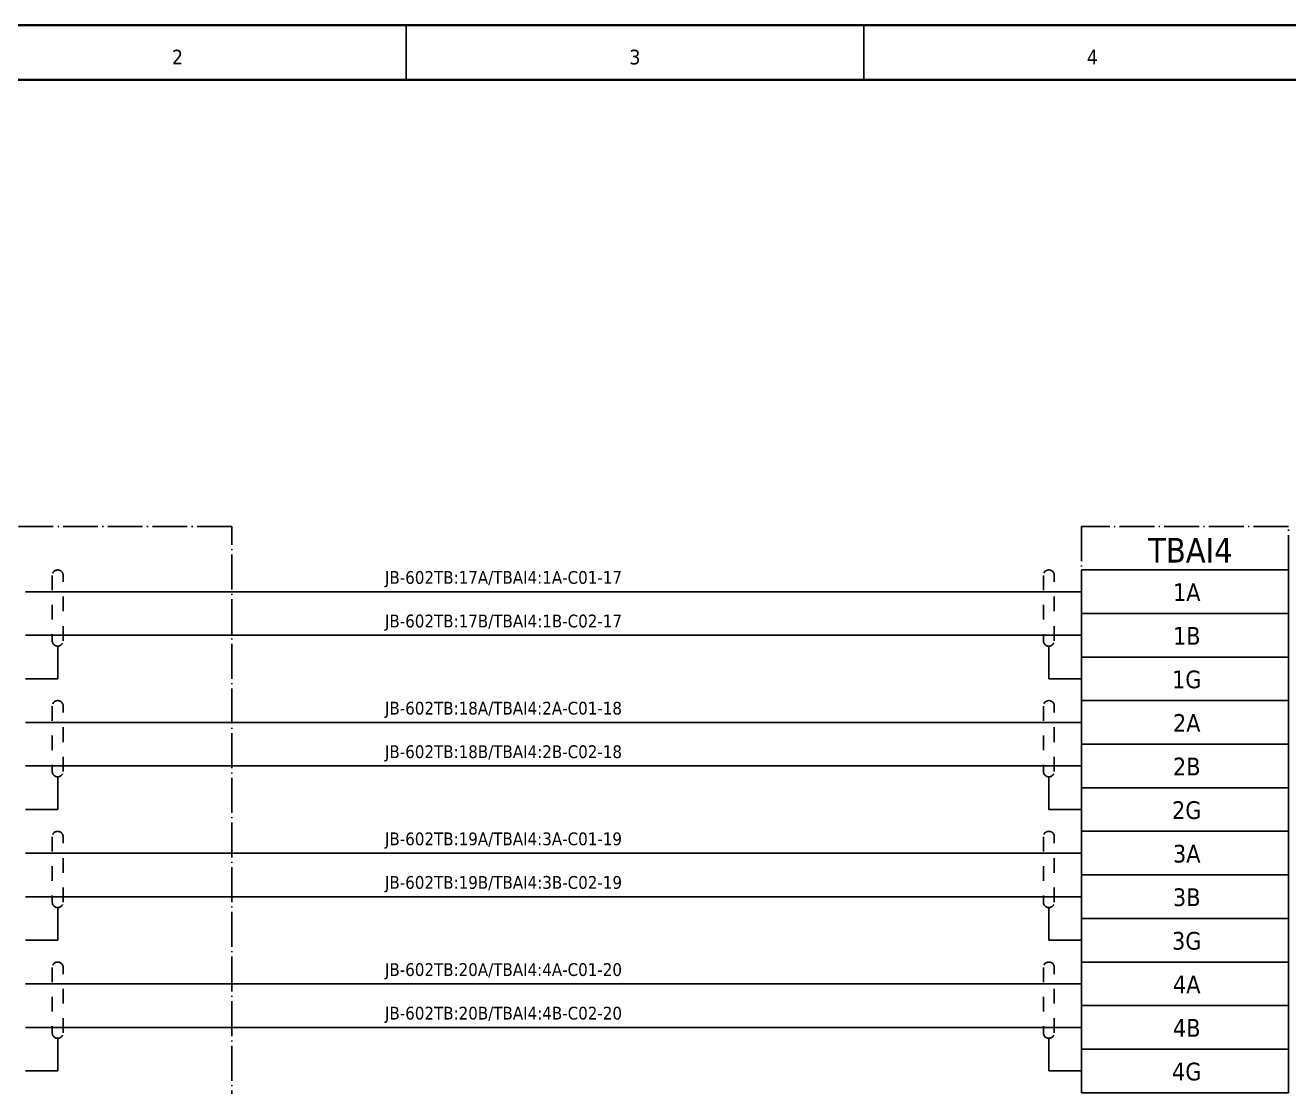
# Model space of a CAD drawing. Header units: millimetres. Extents: x 0 to 1792788, y -13 to 262234.
# Drawn here: x 91 to 207, y 199.6 to 297 of the extents above; entities that cross this region are included whole.
import ezdxf
from ezdxf.enums import TextEntityAlignment as Align

# ---------------------------------------------------------------- set-up
doc = ezdxf.new("R2010")
doc.units = ezdxf.units.MM
doc.linetypes.add('EPL_DASH', pattern=[1, 0.5, -0.5])
doc.linetypes.add('EPL_DASHDOT', pattern=[1, 0.8, -0.1, 0, -0.1])
for name, color, linetype, lineweight in [('EPLAN108', 5, 'Continuous', 35), ('EPLAN201', 7, 'Continuous', 35), ('EPLAN300', 5, 'Continuous', 25), ('EPLAN307', 134, 'EPL_DASHDOT', 25), ('EPLAN311', 7, 'Continuous', 25), ('EPLAN314', 5, 'EPL_DASH', 25), ('EPLAN400', 5, 'Continuous', 35), ('EPLAN405', 7, 'Continuous', 25), ('EPLAN421', 5, 'Continuous', 35), ('EPLAN433', 251, 'Continuous', 35), ('EPLAN451', 7, 'Continuous', 35), ('EPLAN452', 7, 'Continuous', 35), ('EPLAN453', 7, 'Continuous', 35), ('EPLAN500', 7, 'Continuous', 35), ('EPLAN501', 7, 'Continuous', 35), ('EPLAN502', 7, 'Continuous', 35), ('EPLAN503', 7, 'Continuous', 35), ('EPLAN504', 7, 'Continuous', 35), ('EPLAN546', 1, 'Continuous', 25)]:
    doc.layers.add(name, color=color, linetype=linetype, lineweight=lineweight)
doc.styles.add('Tahoma', font='')
doc.styles.get('Tahoma').set_extended_font_data('Tahoma')

# ---------------------------------------------------------------- blocks, each defined once
blk = doc.blocks.new('EPLFRAME')
at = {"layer": 'EPLAN201', "linetype": 'Continuous', "lineweight": 25, "ltscale": 4}
for p, q in [((126, 297), (126, 292)), ((168, 297), (168, 292))]:
    blk.add_line(p, q, dxfattribs=at)
at = {"layer": 'EPLAN201', "linetype": 'Continuous', "lineweight": 35, "ltscale": 4}
blk.add_line((0, 292), (420, 292), dxfattribs=at)
blk.add_lwpolyline([(0, 0), (420, 0), (420, 297), (0, 297)], close=True, dxfattribs=at)
at = {"layer": 'EPLAN451', "color": 7, "style": 'Tahoma'}
for tag, p, height in [('14_10014', (101, 12), 2.26), ('14_10015', (185, 12), 2.26), ('14_10011', (101, 5), 2.26), ('14_10013', (332, 5), 1.63), ('14_10151', (73, 1), 1.63), ('14_10300', (415, 1), 1.63)]:
    blk.add_attdef(tag, p, '', height=height, dxfattribs=at)
blk.add_attdef('4_25020', text='', height=1.63, dxfattribs=at).set_placement((413, 1), align=Align.RIGHT)
at = {"layer": 'EPLAN452', "color": 7, "style": 'Tahoma'}
for tag, p, height in [('4_11041', (1, 17), 2.26), ('4_11071[1]', (1, 13), 1.63), ('4_11074[1]', (21, 13), 1.63), ('4_11070[1]', (41, 13), 1.63), ('4_11024', (73, 13), 1.63), ('4_11011', (231, 12), 2.26), ('4_11030', (301, 12), 2.26), ('4_20132_1001', (374, 13), 1.63), ('4_11071[2]', (1, 9), 1.63), ('4_11074[2]', (21, 9), 1.63), ('4_11070[2]', (41, 9), 1.63), ('4_11022', (73, 9), 1.63), ('4_20134_1001', (374, 9), 1.63), ('4_11071[3]', (1, 5), 1.63), ('4_11074[3]', (21, 5), 1.63), ('4_11070[3]', (41, 5), 1.63), ('4_11080', (73, 5), 1.63), ('4_11059', (301, 5), 1.63)]:
    blk.add_attdef(tag, p, '', height=height, dxfattribs=at)
for tag, height, p in [('4_11040', 2.26, (419, 17)), ('4_11000', 1.63, (419, 5)), ('4_11085', 1.63, (141, 1)), ('4_11086', 1.63, (183, 1))]:
    blk.add_attdef(tag, text='', height=height, dxfattribs=at).set_placement(p, align=Align.RIGHT)
at = {"layer": 'EPLAN453', "color": 7, "style": 'Tahoma'}
for tag, p in [('53_19005_1', (21, 293)), ('53_19005', (63, 293)), ('53_19005_8', (105, 293)), ('53_19005_6', (147, 293)), ('53_19005_7', (189, 293)), ('53_19005_9', (231, 293)), ('53_19005_3', (273, 293)), ('53_19005_2', (315, 293)), ('53_19005_4', (357, 293)), ('53_19005_5', (399, 293))]:
    blk.add_attdef(tag, text='', height=1.35, dxfattribs=at).set_placement(p, align=Align.BOTTOM_CENTER)
blk = doc.blocks.new('EPLSYM_LibrarySPECIAL_en_US_Symbol427_Variant5_Placement1_22')
at = {"layer": 'EPLAN421', "color": 5, "style": 'Tahoma'}
for tag, p in [('17_20029[1]', (-0.9525, 3.335)), ('17_20029[2]', (20.0025, 3.335))]:
    blk.add_attdef(tag, text='', height=1.1739, dxfattribs=at).set_placement(p, align=Align.BOTTOM_RIGHT)
at = {"layer": 'EPLAN433', "color": 251, "style": 'Tahoma'}
blk.add_attdef('17_20406_1', text='', height=1.6254, dxfattribs=at).set_placement((0.9525, 1.5875), align=Align.BOTTOM_RIGHT)
blk.add_attdef('17_20406', text='', height=1.6254, dxfattribs=at).set_placement((0.9525, 1.5875), align=Align.BOTTOM_LEFT)
blk = doc.blocks.new('EPLSYM_LibrarySPECIAL_en_US_Symbol427_Variant5_Placement1_23')
at = {"layer": 'EPLAN421', "color": 5, "style": 'Tahoma'}
for tag, p in [('17_20029[1]', (-0.9525, 3.335)), ('17_20029[2]', (20.0025, 3.335))]:
    blk.add_attdef(tag, text='', height=1.1739, dxfattribs=at).set_placement(p, align=Align.BOTTOM_RIGHT)
at = {"layer": 'EPLAN433', "color": 251, "style": 'Tahoma'}
blk.add_attdef('17_20406_1', text='', height=1.6254, dxfattribs=at).set_placement((0.9525, 1.5875), align=Align.BOTTOM_RIGHT)
blk.add_attdef('17_20406', text='', height=1.6254, dxfattribs=at).set_placement((0.9525, 1.5875), align=Align.BOTTOM_LEFT)
blk = doc.blocks.new('EPLSYM_LibrarySPECIAL_en_US_Symbol427_Variant5_Placement1_24')
at = {"layer": 'EPLAN421', "color": 5, "style": 'Tahoma'}
for tag, p in [('17_20029[1]', (-0.9525, 3.335)), ('17_20029[2]', (20.0025, 3.335))]:
    blk.add_attdef(tag, text='', height=1.1739, dxfattribs=at).set_placement(p, align=Align.BOTTOM_RIGHT)
at = {"layer": 'EPLAN433', "color": 251, "style": 'Tahoma'}
blk.add_attdef('17_20406_1', text='', height=1.6254, dxfattribs=at).set_placement((0.9525, 1.5875), align=Align.BOTTOM_RIGHT)
blk.add_attdef('17_20406', text='', height=1.6254, dxfattribs=at).set_placement((0.9525, 1.5875), align=Align.BOTTOM_LEFT)
blk = doc.blocks.new('EPLSYM_LibrarySPECIAL_en_US_Symbol427_Variant5_Placement1_25')
at = {"layer": 'EPLAN421', "color": 5, "style": 'Tahoma'}
for tag, p in [('17_20029[1]', (-0.9525, 3.335)), ('17_20029[2]', (20.0025, 3.335))]:
    blk.add_attdef(tag, text='', height=1.1739, dxfattribs=at).set_placement(p, align=Align.BOTTOM_RIGHT)
at = {"layer": 'EPLAN433', "color": 251, "style": 'Tahoma'}
blk.add_attdef('17_20406_1', text='', height=1.6254, dxfattribs=at).set_placement((0.9525, 1.5875), align=Align.BOTTOM_RIGHT)
blk.add_attdef('17_20406', text='', height=1.6254, dxfattribs=at).set_placement((0.9525, 1.5875), align=Align.BOTTOM_LEFT)
blk = doc.blocks.new('EPLSYM_LibrarySPECIAL_en_US_Symbol427_Variant5_Placement1_26')
at = {"layer": 'EPLAN421', "color": 5, "style": 'Tahoma'}
for tag, p in [('17_20029[1]', (-0.9525, 3.335)), ('17_20029[2]', (20.0025, 3.335))]:
    blk.add_attdef(tag, text='', height=1.1739, dxfattribs=at).set_placement(p, align=Align.BOTTOM_RIGHT)
at = {"layer": 'EPLAN433', "color": 251, "style": 'Tahoma'}
blk.add_attdef('17_20406_1', text='', height=1.6254, dxfattribs=at).set_placement((0.9525, 1.5875), align=Align.BOTTOM_RIGHT)
blk.add_attdef('17_20406', text='', height=1.6254, dxfattribs=at).set_placement((0.9525, 1.5875), align=Align.BOTTOM_LEFT)
blk = doc.blocks.new('EPLSYM_LibrarySPECIAL_en_US_Symbol427_Variant5_Placement1_27')
at = {"layer": 'EPLAN421', "color": 5, "style": 'Tahoma'}
for tag, p in [('17_20029[1]', (-0.9525, 3.335)), ('17_20029[2]', (20.0025, 3.335))]:
    blk.add_attdef(tag, text='', height=1.1739, dxfattribs=at).set_placement(p, align=Align.BOTTOM_RIGHT)
at = {"layer": 'EPLAN433', "color": 251, "style": 'Tahoma'}
blk.add_attdef('17_20406_1', text='', height=1.6254, dxfattribs=at).set_placement((0.9525, 1.5875), align=Align.BOTTOM_RIGHT)
blk.add_attdef('17_20406', text='', height=1.6254, dxfattribs=at).set_placement((0.9525, 1.5875), align=Align.BOTTOM_LEFT)
blk = doc.blocks.new('EPLSYM_LibrarySPECIAL_en_US_Symbol427_Variant5_Placement1_28')
at = {"layer": 'EPLAN421', "color": 5, "style": 'Tahoma'}
for tag, p in [('17_20029[1]', (-0.9525, 3.335)), ('17_20029[2]', (20.0025, 3.335))]:
    blk.add_attdef(tag, text='', height=1.1739, dxfattribs=at).set_placement(p, align=Align.BOTTOM_RIGHT)
at = {"layer": 'EPLAN433', "color": 251, "style": 'Tahoma'}
blk.add_attdef('17_20406_1', text='', height=1.6254, dxfattribs=at).set_placement((0.9525, 1.5875), align=Align.BOTTOM_RIGHT)
blk.add_attdef('17_20406', text='', height=1.6254, dxfattribs=at).set_placement((0.9525, 1.5875), align=Align.BOTTOM_LEFT)
blk = doc.blocks.new('EPLSYM_LibrarySPECIAL_en_US_Symbol427_Variant5_Placement1_29')
at = {"layer": 'EPLAN421', "color": 5, "style": 'Tahoma'}
for tag, p in [('17_20029[1]', (-0.9525, 3.335)), ('17_20029[2]', (20.0025, 3.335))]:
    blk.add_attdef(tag, text='', height=1.1739, dxfattribs=at).set_placement(p, align=Align.BOTTOM_RIGHT)
at = {"layer": 'EPLAN433', "color": 251, "style": 'Tahoma'}
blk.add_attdef('17_20406_1', text='', height=1.6254, dxfattribs=at).set_placement((0.9525, 1.5875), align=Align.BOTTOM_RIGHT)
blk.add_attdef('17_20406', text='', height=1.6254, dxfattribs=at).set_placement((0.9525, 1.5875), align=Align.BOTTOM_LEFT)
blk = doc.blocks.new('EPLSYM_LibrarySPECIAL_en_US_Symbol427_Variant5_Placement1_54')
at = {"layer": 'EPLAN421', "color": 5, "style": 'Tahoma'}
for tag, p in [('17_20029[1]', (-0.9525, 3.335)), ('17_20029[2]', (20.0025, 3.335))]:
    blk.add_attdef(tag, text='', height=1.1739, dxfattribs=at).set_placement(p, align=Align.BOTTOM_RIGHT)
at = {"layer": 'EPLAN433', "color": 251, "style": 'Tahoma'}
blk.add_attdef('17_20406_1', text='', height=1.6254, dxfattribs=at).set_placement((0.9525, 1.5875), align=Align.BOTTOM_RIGHT)
blk.add_attdef('17_20406', text='', height=1.6254, dxfattribs=at).set_placement((0.9525, 1.5875), align=Align.BOTTOM_LEFT)
blk = doc.blocks.new('EPLSYM_LibrarySPECIAL_en_US_Symbol427_Variant5_Placement1_55')
at = {"layer": 'EPLAN421', "color": 5, "style": 'Tahoma'}
for tag, p in [('17_20029[1]', (-0.9525, 3.335)), ('17_20029[2]', (20.0025, 3.335))]:
    blk.add_attdef(tag, text='', height=1.1739, dxfattribs=at).set_placement(p, align=Align.BOTTOM_RIGHT)
at = {"layer": 'EPLAN433', "color": 251, "style": 'Tahoma'}
blk.add_attdef('17_20406_1', text='', height=1.6254, dxfattribs=at).set_placement((0.9525, 1.5875), align=Align.BOTTOM_RIGHT)
blk.add_attdef('17_20406', text='', height=1.6254, dxfattribs=at).set_placement((0.9525, 1.5875), align=Align.BOTTOM_LEFT)
blk = doc.blocks.new('EPLSYM_LibrarySPECIAL_en_US_Symbol427_Variant5_Placement1_56')
at = {"layer": 'EPLAN421', "color": 5, "style": 'Tahoma'}
for tag, p in [('17_20029[1]', (-0.9525, 3.335)), ('17_20029[2]', (20.0025, 3.335))]:
    blk.add_attdef(tag, text='', height=1.1739, dxfattribs=at).set_placement(p, align=Align.BOTTOM_RIGHT)
at = {"layer": 'EPLAN433', "color": 251, "style": 'Tahoma'}
blk.add_attdef('17_20406_1', text='', height=1.6254, dxfattribs=at).set_placement((0.9525, 1.5875), align=Align.BOTTOM_RIGHT)
blk.add_attdef('17_20406', text='', height=1.6254, dxfattribs=at).set_placement((0.9525, 1.5875), align=Align.BOTTOM_LEFT)
blk = doc.blocks.new('EPLSYM_LibrarySPECIAL_en_US_Symbol427_Variant5_Placement1_63')
at = {"layer": 'EPLAN421', "color": 5, "style": 'Tahoma'}
for tag, p in [('17_20029[1]', (-0.9525, 3.335)), ('17_20029[2]', (20.0025, 3.335))]:
    blk.add_attdef(tag, text='', height=1.1739, dxfattribs=at).set_placement(p, align=Align.BOTTOM_RIGHT)
at = {"layer": 'EPLAN433', "color": 251, "style": 'Tahoma'}
blk.add_attdef('17_20406_1', text='', height=1.6254, dxfattribs=at).set_placement((0.9525, 1.5875), align=Align.BOTTOM_RIGHT)
blk.add_attdef('17_20406', text='', height=1.6254, dxfattribs=at).set_placement((0.9525, 1.5875), align=Align.BOTTOM_LEFT)
blk = doc.blocks.new('EPLSYM_LibrarySPECIAL_Symbol5_Variant1_Placement1_11')
at = {"layer": 'EPLAN314', "ltscale": 2.7}
for p, q in [((-0.5, 6.5), (-0.5, 0.5)), ((0.5, 0.5), (0.5, 6.5))]:
    blk.add_line(p, q, dxfattribs=at)
for centre, start, end in [((0, 6.5), 0, 180), ((0, 0.5), 180, 0)]:
    blk.add_arc(centre, 0.5, start, end, dxfattribs=at)
blk = doc.blocks.new('EPLSYM_LibrarySPECIAL_Symbol5_Variant1_Placement1_12')
at = {"layer": 'EPLAN314', "ltscale": 2.7}
for p, q in [((-0.5, 6.5), (-0.5, 0.5)), ((0.5, 0.5), (0.5, 6.5))]:
    blk.add_line(p, q, dxfattribs=at)
for centre, start, end in [((0, 6.5), 0, 180), ((0, 0.5), 180, 0)]:
    blk.add_arc(centre, 0.5, start, end, dxfattribs=at)
blk = doc.blocks.new('EPLSYM_LibrarySPECIAL_Symbol5_Variant1_Placement1_13')
at = {"layer": 'EPLAN314', "ltscale": 2.7}
for p, q in [((-0.5, 6.5), (-0.5, 0.5)), ((0.5, 0.5), (0.5, 6.5))]:
    blk.add_line(p, q, dxfattribs=at)
for centre, start, end in [((0, 6.5), 0, 180), ((0, 0.5), 180, 0)]:
    blk.add_arc(centre, 0.5, start, end, dxfattribs=at)
blk = doc.blocks.new('EPLSYM_LibrarySPECIAL_Symbol5_Variant1_Placement1_14')
at = {"layer": 'EPLAN314', "ltscale": 2.7}
for p, q in [((-0.5, 6.5), (-0.5, 0.5)), ((0.5, 0.5), (0.5, 6.5))]:
    blk.add_line(p, q, dxfattribs=at)
for centre, start, end in [((0, 6.5), 0, 180), ((0, 0.5), 180, 0)]:
    blk.add_arc(centre, 0.5, start, end, dxfattribs=at)
blk = doc.blocks.new('EPLSYM_LibrarySPECIAL_Symbol5_Variant1_Placement1_22')
at = {"layer": 'EPLAN314', "ltscale": 2.7}
for p, q in [((-0.5, 6.5), (-0.5, 0.5)), ((0.5, 0.5), (0.5, 6.5))]:
    blk.add_line(p, q, dxfattribs=at)
for centre, start, end in [((0, 6.5), 0, 180), ((0, 0.5), 180, 0)]:
    blk.add_arc(centre, 0.5, start, end, dxfattribs=at)
blk = doc.blocks.new('EPLSYM_LibrarySPECIAL_Symbol5_Variant1_Placement1_23')
at = {"layer": 'EPLAN314', "ltscale": 2.7}
for p, q in [((-0.5, 6.5), (-0.5, 0.5)), ((0.5, 0.5), (0.5, 6.5))]:
    blk.add_line(p, q, dxfattribs=at)
for centre, start, end in [((0, 6.5), 0, 180), ((0, 0.5), 180, 0)]:
    blk.add_arc(centre, 0.5, start, end, dxfattribs=at)
blk = doc.blocks.new('EPLSYM_LibrarySPECIAL_Symbol5_Variant1_Placement1_24')
at = {"layer": 'EPLAN314', "ltscale": 2.7}
for p, q in [((-0.5, 6.5), (-0.5, 0.5)), ((0.5, 0.5), (0.5, 6.5))]:
    blk.add_line(p, q, dxfattribs=at)
for centre, start, end in [((0, 6.5), 0, 180), ((0, 0.5), 180, 0)]:
    blk.add_arc(centre, 0.5, start, end, dxfattribs=at)
blk = doc.blocks.new('EPLSYM_LibrarySPECIAL_Symbol5_Variant1_Placement1_25')
at = {"layer": 'EPLAN314', "ltscale": 2.7}
for p, q in [((-0.5, 6.5), (-0.5, 0.5)), ((0.5, 0.5), (0.5, 6.5))]:
    blk.add_line(p, q, dxfattribs=at)
for centre, start, end in [((0, 6.5), 0, 180), ((0, 0.5), 180, 0)]:
    blk.add_arc(centre, 0.5, start, end, dxfattribs=at)
blk = doc.blocks.new('EPLSYM_LibrarySPECIAL_Symbol308_Variant0_Placement0')
at = {"layer": 'EPLAN405', "color": 7, "style": 'Tahoma'}
for tag, p in [('17_31011', (1.5, 6.35)), ('17_31002', (1.5, 0.5))]:
    blk.add_attdef(tag, text='', height=1.17, dxfattribs=at).set_placement(p, align=Align.BOTTOM_LEFT)
for tag, p in [('17_31004', (1.5, 4.4)), ('17_31003', (1.5, 2.45))]:
    blk.add_attdef(tag, p, '', height=1.17, dxfattribs=at)
blk = doc.blocks.new('EPLSYM_LibrarySPECIAL_Symbol2_Variant0_Placement1_11')
at = {"layer": 'EPLAN307', "lineweight": 25, "ltscale": 4}
blk.add_lwpolyline([(0, -137), (106, -137), (106, 0), (0, 0)], close=True, dxfattribs=at)
at = {"layer": 'EPLAN400', "color": 5, "style": 'Tahoma'}
blk.add_attdef('88_20010', text='', height=2.2575, dxfattribs=at).set_placement((-1.5, -0.9515), align=Align.TOP_RIGHT)
at = {"layer": 'EPLAN500', "color": 7, "style": 'Tahoma'}
blk.add_attdef('88_20027', text='', height=1.6254, dxfattribs=at).set_placement((-1.5, -4.57508), align=Align.TOP_RIGHT)
at = {"layer": 'EPLAN501', "color": 7, "style": 'Tahoma'}
blk.add_attdef('88_20011', text='', height=1.6254, dxfattribs=at).set_placement((-1.5, -9.97508), align=Align.TOP_RIGHT)
at = {"layer": 'EPLAN502', "color": 7, "style": 'Tahoma'}
blk.add_attdef('88_20025', text='', height=1.6254, dxfattribs=at).set_placement((-1.5, -12.67508), align=Align.TOP_RIGHT)
at = {"layer": 'EPLAN503', "color": 7, "style": 'Tahoma'}
blk.add_attdef('88_20024', text='', height=1.6254, dxfattribs=at).set_placement((-1.5, -15.37508), align=Align.TOP_RIGHT)
at = {"layer": 'EPLAN504', "color": 7, "style": 'Tahoma'}
blk.add_attdef('88_20901[1]', text='', height=1.6254, dxfattribs=at).set_placement((-1.5, -7.27508), align=Align.TOP_RIGHT)

msp = doc.modelspace()

# ---------------------------------------------------------------- linework, layer by layer
at = {"layer": 'EPLAN300', "lineweight": 25, "ltscale": 4}
for points in [[(188, 243), (207, 243), (207, 247), (188, 247)], [(188, 239), (207, 239), (207, 243), (188, 243)], [(188, 231), (207, 231), (207, 235), (188, 235)], [(188, 227), (207, 227), (207, 231), (188, 231)], [(188, 219), (207, 219), (207, 223), (188, 223)], [(188, 215), (207, 215), (207, 219), (188, 219)], [(188, 207), (207, 207), (207, 211), (188, 211)], [(188, 203), (207, 203), (207, 207), (188, 207)]]:
    msp.add_lwpolyline(points, close=True, dxfattribs=at)
at = {"layer": 'EPLAN300', "color": 3, "lineweight": 25, "ltscale": 4}
for points in [[(188, 235), (207, 235), (207, 239), (188, 239)], [(188, 223), (207, 223), (207, 227), (188, 227)], [(188, 211), (207, 211), (207, 215), (188, 215)], [(188, 199), (207, 199), (207, 203), (188, 203)]]:
    msp.add_lwpolyline(points, close=True, dxfattribs=at)
at = {"layer": 'EPLAN307', "lineweight": 25, "ltscale": 4}
msp.add_lwpolyline([(188, 247), (207, 247), (207, 251), (188, 251)], close=True, dxfattribs=at)
at = {"layer": 'EPLAN311', "ltscale": 4}
for p, q in [((91.05, 245), (188, 245)), ((91.05, 241), (188, 241)), ((91.05, 233), (188, 233)), ((91.05, 229), (188, 229)), ((91.05, 221), (188, 221)), ((91.05, 217), (188, 217)), ((91.05, 209), (188, 209)), ((91.05, 205), (188, 205))]:
    msp.add_line(p, q, dxfattribs=at)
at = {"layer": 'EPLAN311', "color": 1, "linetype": 'Continuous', "lineweight": 25, "ltscale": 4}
for p, q in [((94, 239), (94, 237)), ((185, 239), (185, 237)), ((92, 237), (94, 237)), ((185, 237), (187, 237)), ((94, 227), (94, 225)), ((185, 227), (185, 225)), ((92, 225), (94, 225)), ((185, 225), (187, 225)), ((94, 215), (94, 213)), ((185, 215), (185, 213)), ((92, 213), (94, 213)), ((185, 213), (187, 213)), ((94, 203), (94, 201)), ((185, 203), (185, 201)), ((92, 201), (94, 201)), ((185, 201), (187, 201))]:
    msp.add_line(p, q, dxfattribs=at)
at = {"layer": 'EPLAN546', "ltscale": 4}
for p, q in [((94, 237), (94, 240)), ((185, 237), (185, 240)), ((91.05, 237), (94, 237)), ((188, 237), (185, 237)), ((94, 225), (94, 228)), ((185, 225), (185, 228)), ((91.05, 225), (94, 225)), ((188, 225), (185, 225)), ((94, 213), (94, 216)), ((185, 213), (185, 216)), ((91.05, 213), (94, 213)), ((188, 213), (185, 213)), ((94, 201), (94, 204)), ((185, 201), (185, 204)), ((91.05, 201), (94, 201)), ((188, 201), (185, 201))]:
    msp.add_line(p, q, dxfattribs=at)

# ---------------------------------------------------------------- block references
ref = msp.add_blockref('EPLFRAME', (0, 0))
ref.add_attrib('53_19005_6', '3', dxfattribs={"layer": 'EPLAN453', "color": 7, "height": 1.35, "style": 'Tahoma'}).set_placement((147, 293), align=Align.BOTTOM_CENTER)
ref.add_attrib('53_19005_7', '4', dxfattribs={"layer": 'EPLAN453', "color": 7, "height": 1.35, "style": 'Tahoma'}).set_placement((189, 293), align=Align.BOTTOM_CENTER)
ref.add_attrib('53_19005_8', '2', dxfattribs={"layer": 'EPLAN453', "color": 7, "height": 1.35, "style": 'Tahoma'}).set_placement((105, 293), align=Align.BOTTOM_CENTER)
ref = msp.add_blockref('EPLSYM_LibrarySPECIAL_Symbol2_Variant0_Placement1_11', (4, 251))
ref.add_attrib('88_20010', 'JB-602', dxfattribs={"layer": 'EPLAN400', "color": 5, "height": 2.257, "style": 'Tahoma'}).set_placement((17.61, 254.81), align=Align.TOP_RIGHT)
for name, p in [('EPLSYM_LibrarySPECIAL_Symbol5_Variant1_Placement1_11', (94, 240)), ('EPLSYM_LibrarySPECIAL_Symbol5_Variant1_Placement1_22', (185, 240)), ('EPLSYM_LibrarySPECIAL_Symbol5_Variant1_Placement1_12', (94, 228)), ('EPLSYM_LibrarySPECIAL_Symbol5_Variant1_Placement1_23', (185, 228)), ('EPLSYM_LibrarySPECIAL_Symbol5_Variant1_Placement1_13', (94, 216)), ('EPLSYM_LibrarySPECIAL_Symbol5_Variant1_Placement1_24', (185, 216)), ('EPLSYM_LibrarySPECIAL_Symbol5_Variant1_Placement1_14', (94, 204)), ('EPLSYM_LibrarySPECIAL_Symbol5_Variant1_Placement1_25', (185, 204))]:
    msp.add_blockref(name, p)
ref = msp.add_blockref('EPLSYM_LibrarySPECIAL_Symbol308_Variant0_Placement0', (124, 245))
ref.add_attrib('17_31011', 'JB-602TB:17A/TBAI4:1A-C01-17', dxfattribs={"layer": 'EPLAN405', "color": 7, "height": 1.1739, "style": 'Tahoma'}).set_placement((124.05, 245.37), align=Align.BOTTOM_LEFT)
ref = msp.add_blockref('EPLSYM_LibrarySPECIAL_en_US_Symbol427_Variant5_Placement1_22', (188, 245))
ref.add_attrib('17_20011', '1A', dxfattribs={"layer": 'EPLAN501', "color": 7, "height": 1.625, "style": 'Tahoma'}).set_placement((197.66, 243.65), align=Align.BOTTOM_CENTER)
ref = msp.add_blockref('EPLSYM_LibrarySPECIAL_Symbol308_Variant0_Placement0', (124, 241))
ref.add_attrib('17_31011', 'JB-602TB:17B/TBAI4:1B-C02-17', dxfattribs={"layer": 'EPLAN405', "color": 7, "height": 1.1739, "style": 'Tahoma'}).set_placement((124.05, 241.37), align=Align.BOTTOM_LEFT)
ref = msp.add_blockref('EPLSYM_LibrarySPECIAL_en_US_Symbol427_Variant5_Placement1_23', (188, 241))
ref.add_attrib('17_20011', '1B', dxfattribs={"layer": 'EPLAN501', "color": 7, "height": 1.625, "style": 'Tahoma'}).set_placement((197.66, 239.65), align=Align.BOTTOM_CENTER)
ref = msp.add_blockref('EPLSYM_LibrarySPECIAL_en_US_Symbol427_Variant5_Placement1_63', (188, 237))
ref.add_attrib('17_20011', '1G', dxfattribs={"layer": 'EPLAN501', "color": 7, "height": 1.625, "style": 'Tahoma'}).set_placement((197.66, 235.65), align=Align.BOTTOM_CENTER)
ref = msp.add_blockref('EPLSYM_LibrarySPECIAL_Symbol308_Variant0_Placement0', (124, 233))
ref.add_attrib('17_31011', 'JB-602TB:18A/TBAI4:2A-C01-18', dxfattribs={"layer": 'EPLAN405', "color": 7, "height": 1.1739, "style": 'Tahoma'}).set_placement((124.05, 233.37), align=Align.BOTTOM_LEFT)
ref = msp.add_blockref('EPLSYM_LibrarySPECIAL_en_US_Symbol427_Variant5_Placement1_24', (188, 233))
ref.add_attrib('17_20011', '2A', dxfattribs={"layer": 'EPLAN501', "color": 7, "height": 1.625, "style": 'Tahoma'}).set_placement((197.66, 231.65), align=Align.BOTTOM_CENTER)
ref = msp.add_blockref('EPLSYM_LibrarySPECIAL_Symbol308_Variant0_Placement0', (124, 229))
ref.add_attrib('17_31011', 'JB-602TB:18B/TBAI4:2B-C02-18', dxfattribs={"layer": 'EPLAN405', "color": 7, "height": 1.1739, "style": 'Tahoma'}).set_placement((124.05, 229.37), align=Align.BOTTOM_LEFT)
ref = msp.add_blockref('EPLSYM_LibrarySPECIAL_en_US_Symbol427_Variant5_Placement1_25', (188, 229))
ref.add_attrib('17_20011', '2B', dxfattribs={"layer": 'EPLAN501', "color": 7, "height": 1.625, "style": 'Tahoma'}).set_placement((197.66, 227.65), align=Align.BOTTOM_CENTER)
ref = msp.add_blockref('EPLSYM_LibrarySPECIAL_en_US_Symbol427_Variant5_Placement1_54', (188, 225))
ref.add_attrib('17_20011', '2G', dxfattribs={"layer": 'EPLAN501', "color": 7, "height": 1.625, "style": 'Tahoma'}).set_placement((197.66, 223.65), align=Align.BOTTOM_CENTER)
ref = msp.add_blockref('EPLSYM_LibrarySPECIAL_Symbol308_Variant0_Placement0', (124, 221))
ref.add_attrib('17_31011', 'JB-602TB:19A/TBAI4:3A-C01-19', dxfattribs={"layer": 'EPLAN405', "color": 7, "height": 1.1739, "style": 'Tahoma'}).set_placement((124.05, 221.37), align=Align.BOTTOM_LEFT)
ref = msp.add_blockref('EPLSYM_LibrarySPECIAL_en_US_Symbol427_Variant5_Placement1_26', (188, 221))
ref.add_attrib('17_20011', '3A', dxfattribs={"layer": 'EPLAN501', "color": 7, "height": 1.625, "style": 'Tahoma'}).set_placement((197.66, 219.65), align=Align.BOTTOM_CENTER)
ref = msp.add_blockref('EPLSYM_LibrarySPECIAL_Symbol308_Variant0_Placement0', (124, 217))
ref.add_attrib('17_31011', 'JB-602TB:19B/TBAI4:3B-C02-19', dxfattribs={"layer": 'EPLAN405', "color": 7, "height": 1.1739, "style": 'Tahoma'}).set_placement((124.05, 217.37), align=Align.BOTTOM_LEFT)
ref = msp.add_blockref('EPLSYM_LibrarySPECIAL_en_US_Symbol427_Variant5_Placement1_27', (188, 217))
ref.add_attrib('17_20011', '3B', dxfattribs={"layer": 'EPLAN501', "color": 7, "height": 1.625, "style": 'Tahoma'}).set_placement((197.66, 215.65), align=Align.BOTTOM_CENTER)
ref = msp.add_blockref('EPLSYM_LibrarySPECIAL_en_US_Symbol427_Variant5_Placement1_55', (188, 213))
ref.add_attrib('17_20011', '3G', dxfattribs={"layer": 'EPLAN501', "color": 7, "height": 1.625, "style": 'Tahoma'}).set_placement((197.66, 211.65), align=Align.BOTTOM_CENTER)
ref = msp.add_blockref('EPLSYM_LibrarySPECIAL_Symbol308_Variant0_Placement0', (124, 209))
ref.add_attrib('17_31011', 'JB-602TB:20A/TBAI4:4A-C01-20', dxfattribs={"layer": 'EPLAN405', "color": 7, "height": 1.1739, "style": 'Tahoma'}).set_placement((124.05, 209.37), align=Align.BOTTOM_LEFT)
ref = msp.add_blockref('EPLSYM_LibrarySPECIAL_en_US_Symbol427_Variant5_Placement1_28', (188, 209))
ref.add_attrib('17_20011', '4A', dxfattribs={"layer": 'EPLAN501', "color": 7, "height": 1.625, "style": 'Tahoma'}).set_placement((197.66, 207.65), align=Align.BOTTOM_CENTER)
ref = msp.add_blockref('EPLSYM_LibrarySPECIAL_Symbol308_Variant0_Placement0', (124, 205))
ref.add_attrib('17_31011', 'JB-602TB:20B/TBAI4:4B-C02-20', dxfattribs={"layer": 'EPLAN405', "color": 7, "height": 1.1739, "style": 'Tahoma'}).set_placement((124.05, 205.37), align=Align.BOTTOM_LEFT)
ref = msp.add_blockref('EPLSYM_LibrarySPECIAL_en_US_Symbol427_Variant5_Placement1_29', (188, 205))
ref.add_attrib('17_20011', '4B', dxfattribs={"layer": 'EPLAN501', "color": 7, "height": 1.625, "style": 'Tahoma'}).set_placement((197.66, 203.65), align=Align.BOTTOM_CENTER)
ref = msp.add_blockref('EPLSYM_LibrarySPECIAL_en_US_Symbol427_Variant5_Placement1_56', (188, 201))
ref.add_attrib('17_20011', '4G', dxfattribs={"layer": 'EPLAN501', "color": 7, "height": 1.625, "style": 'Tahoma'}).set_placement((197.66, 199.65), align=Align.BOTTOM_CENTER)

# ---------------------------------------------------------------- texts
at = {"layer": 'EPLAN108', "color": 5, "style": 'Tahoma'}
msp.add_text('TBAI4', height=2.257, dxfattribs=at).set_placement((198, 247), align=Align.BOTTOM_CENTER)

doc.saveas('drawing.dxf')
